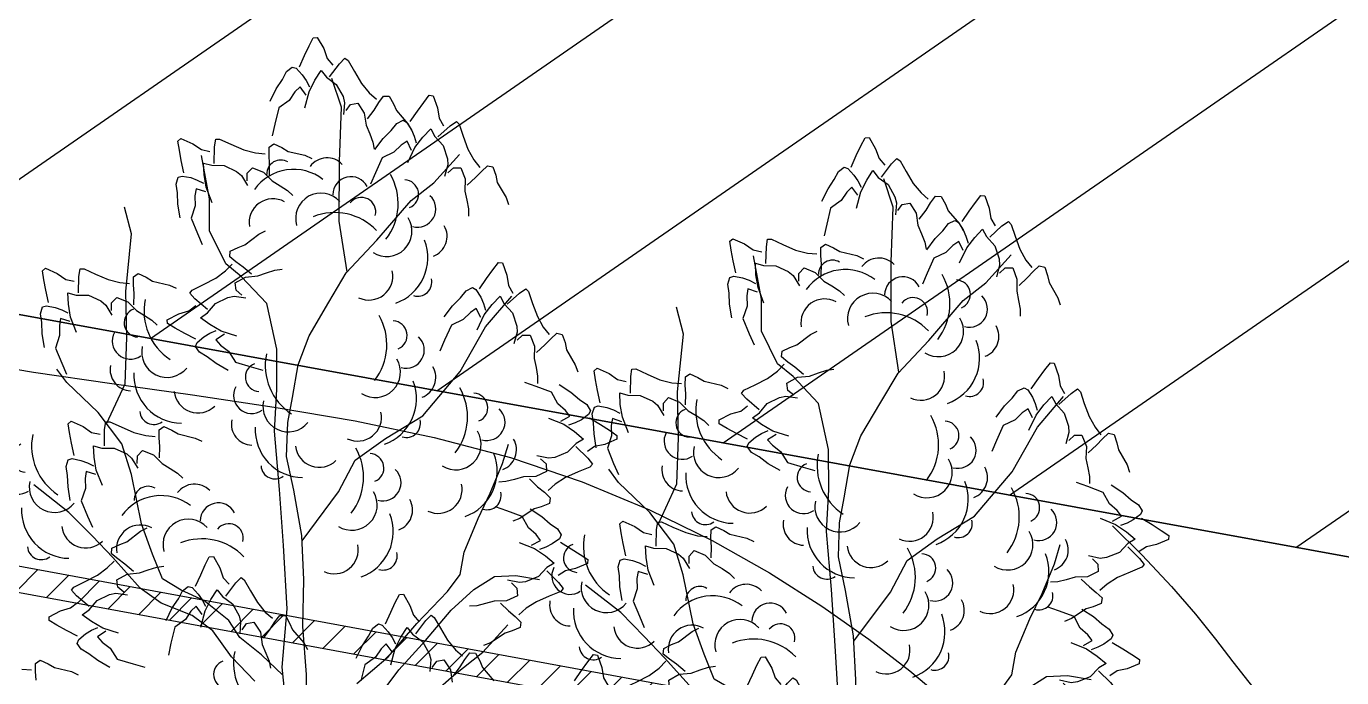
# Model space of a CAD drawing. Extents: x 524954 to 526204, y 9523489 to 9524010.
# Drawn here: x 525942.4 to 525955.18, y 9523759.65 to 9523765.97 of the extents above; entities that cross this region are included whole.
import ezdxf

# ---------------------------------------------------------------- set-up
doc = ezdxf.new("R2010")
doc.units = 0
doc.linetypes.add('ACAD_ISO12W100', pattern=[21, 12, -3, 0, -3, 0, -3])
for name, color, linetype in [('Arbre', 34, 'ACAD_ISO12W100'), ('Bati', 6, 'Continuous'), ('Bati_H', 1, 'Continuous'), ('Cloture', 7, 'Continuous'), ('CN_01_00', 3, 'Continuous'), ('CN_02_00', 4, 'Continuous'), ('Murs', 1, 'Continuous')]:
    doc.layers.add(name, color=color, linetype=linetype)

# ---------------------------------------------------------------- blocks, each defined once
blk = doc.blocks.new('v088')
at = {"linetype": 'Continuous'}
for p, q in [((-0.024, 12.318), (0.016, 12.396)), ((0.016, 12.396), (0.055, 12.4)), ((0.055, 12.4), (0.118, 12.291)), ((-0.069, 12.224), (-0.024, 12.318)), ((0.118, 12.291), (0.152, 12.195)), ((-0.118, 12.113), (-0.069, 12.224)), ((0.152, 12.195), (0.207, 12.131)), ((0.175, 12.015), (0.272, 12.144)), ((0.272, 12.144), (0.324, 12.197)), ((0.324, 12.197), (0.356, 12.175)), ((0.356, 12.175), (0.415, 12.069)), ((-0.283, 11.991), (-0.243, 12.069)), ((-0.243, 12.069), (-0.188, 12.111)), ((-0.188, 12.111), (-0.15, 12.099)), ((-0.15, 12.099), (-0.092, 12.035)), ((-0.092, 12.035), (-0.054, 11.98)), ((0.032, 11.984), (0.092, 12.078)), ((0.092, 12.078), (0.144, 12.013)), ((0.144, 12.013), (0.24, 11.942)), ((0.415, 12.069), (0.484, 11.953)), ((-0.403, 11.78), (-0.344, 11.901)), ((-0.344, 11.901), (-0.283, 11.991)), ((-0.112, 11.918), (-0.162, 11.869)), ((-0.054, 11.839), (-0.112, 11.918)), ((-0.054, 11.98), (-0.022, 11.919)), ((-0.025, 11.872), (0.032, 11.984)), ((0.29, 11.722), (0.197, 12)), ((0.24, 11.942), (0.305, 11.825)), ((0.484, 11.953), (0.56, 11.862)), ((-0.217, 11.788), (-0.32, 11.714)), ((-0.162, 11.869), (-0.217, 11.788)), ((-0.066, 11.715), (-0.025, 11.872)), ((0.305, 11.825), (0.32, 11.765)), ((0.32, 11.765), (0.311, 11.65)), ((0.378, 11.749), (0.45, 11.762)), ((0.45, 11.762), (0.511, 11.664)), ((0.56, 11.862), (0.63, 11.801)), ((0.608, 11.694), (0.653, 11.766)), ((0.653, 11.766), (0.699, 11.829)), ((0.699, 11.829), (0.754, 11.828)), ((0.754, 11.828), (0.796, 11.754)), ((1.027, 11.683), (1.089, 11.768)), ((1.089, 11.768), (1.142, 11.837)), ((1.142, 11.837), (1.181, 11.833)), ((1.181, 11.833), (1.223, 11.714)), ((-0.32, 11.714), (-0.357, 11.558)), ((0.27, 11.193), (0.29, 11.722)), ((0.334, 11.69), (0.378, 11.749)), ((0.511, 11.664), (0.53, 11.547)), ((0.542, 11.608), (0.608, 11.694)), ((0.796, 11.754), (0.824, 11.689)), ((0.824, 11.689), (0.934, 11.561)), ((0.958, 11.583), (1.027, 11.683)), ((1.223, 11.714), (1.239, 11.614)), ((-0.357, 11.558), (-0.382, 11.444)), ((0.53, 11.547), (0.565, 11.463)), ((0.773, 11.494), (0.827, 11.564)), ((0.827, 11.564), (0.889, 11.595)), ((0.889, 11.595), (0.923, 11.575)), ((0.923, 11.575), (0.969, 11.502)), ((0.934, 11.561), (0.97, 11.497)), ((0.969, 11.502), (0.996, 11.441)), ((1.081, 11.429), (1.158, 11.51)), ((1.158, 11.51), (1.196, 11.437)), ((1.227, 11.433), (1.346, 11.541)), ((1.239, 11.614), (1.281, 11.541)), ((1.346, 11.541), (1.408, 11.583)), ((1.408, 11.583), (1.435, 11.556)), ((1.435, 11.556), (1.473, 11.441)), ((-1.299, 11.392), (-1.27, 11.417)), ((-1.285, 11.305), (-1.299, 11.392)), ((-1.27, 11.417), (-1.154, 11.366)), ((-0.943, 11.337), (-0.932, 11.411)), ((-0.932, 11.411), (-0.894, 11.412)), ((-0.894, 11.412), (-0.784, 11.361)), ((0.565, 11.463), (0.596, 11.383)), ((0.596, 11.383), (0.609, 11.315)), ((0.615, 11.31), (0.696, 11.418)), ((0.696, 11.418), (0.773, 11.494)), ((0.927, 11.391), (0.869, 11.352)), ((0.969, 11.302), (0.927, 11.391)), ((0.996, 11.441), (1.016, 11.375)), ((1.004, 11.329), (1.081, 11.429)), ((1.196, 11.437), (1.277, 11.348)), ((1.473, 11.441), (1.519, 11.314)), ((-1.266, 11.203), (-1.285, 11.305)), ((-1.154, 11.366), (-1.07, 11.309)), ((-1.07, 11.309), (-0.988, 11.29)), ((-0.991, 10.831), (-1.069, 11.252)), ((-0.947, 11.176), (-0.943, 11.337)), ((-0.784, 11.361), (-0.66, 11.307)), ((-0.66, 11.307), (-0.544, 11.278)), ((-0.544, 11.278), (-0.452, 11.27)), ((-0.413, 11.333), (-0.367, 11.365)), ((-0.413, 11.254), (-0.413, 11.333)), ((-0.408, 11.17), (-0.413, 11.254)), ((-0.367, 11.365), (-0.29, 11.329)), ((-0.29, 11.329), (-0.229, 11.292)), ((-0.229, 11.292), (-0.065, 11.254)), ((-0.065, 11.254), (0.001, 11.223)), ((0.8, 11.283), (0.685, 11.229)), ((0.869, 11.352), (0.8, 11.283)), ((0.935, 11.183), (1.004, 11.329)), ((1.188, 10.988), (1.437, 11.261)), ((1.277, 11.348), (1.319, 11.221)), ((1.519, 11.314), (1.577, 11.21)), ((-1.241, 11.084), (-1.266, 11.203)), ((-1.05, 11.179), (-0.971, 11.157)), ((-1.044, 11.067), (-1.05, 11.179)), ((-0.971, 11.157), (-0.851, 11.155)), ((-0.851, 11.155), (-0.73, 11.098)), ((-0.626, 11.08), (-0.576, 11.133)), ((-0.576, 11.133), (-0.468, 11.09)), ((-0.41, 11.061), (-0.408, 11.17)), ((0.269, 10.614), (0.27, 11.193)), ((0.685, 11.229), (0.619, 11.083)), ((1.323, 11.16), (1.292, 11.048)), ((1.319, 11.221), (1.323, 11.16)), ((1.323, 11.083), (1.377, 11.133)), ((1.377, 11.133), (1.45, 11.133)), ((1.45, 11.133), (1.492, 11.025)), ((1.577, 11.21), (1.635, 11.137)), ((1.65, 11.098), (1.708, 11.152)), ((1.708, 11.152), (1.762, 11.141)), ((1.762, 11.141), (1.789, 11.06)), ((-1.317, 10.975), (-1.297, 11.041)), ((-1.297, 11.041), (-1.259, 11.053)), ((-1.259, 11.053), (-1.174, 11.037)), ((-1.174, 11.037), (-1.111, 11.014)), ((-1.111, 11.014), (-1.05, 10.983)), ((-1.024, 10.943), (-1.044, 11.067)), ((-0.73, 11.098), (-0.682, 11.059)), ((-0.682, 11.059), (-0.622, 10.96)), ((-0.626, 11.006), (-0.626, 11.08)), ((-0.468, 11.09), (-0.384, 11.005)), ((-0.384, 11.005), (-0.307, 10.958)), ((0.619, 11.083), (0.573, 10.975)), ((1.492, 11.025), (1.489, 10.906)), ((1.512, 10.964), (1.592, 11.037)), ((1.592, 11.037), (1.65, 11.098)), ((1.789, 11.06), (1.804, 10.991)), ((1.804, 10.991), (1.889, 10.844)), ((-1.303, 10.889), (-1.317, 10.975)), ((-1.3, 10.78), (-1.303, 10.889)), ((-1.122, 10.929), (-1.134, 10.861)), ((-1.029, 10.899), (-1.122, 10.929)), ((-0.966, 10.792), (-1.024, 10.943)), ((-0.307, 10.958), (-0.234, 10.911)), ((-0.234, 10.911), (-0.184, 10.864)), ((0.968, 10.816), (1.188, 10.988)), ((1.489, 10.906), (1.508, 10.818)), ((-1.749, 10.491), (-1.817, 10.751)), ((-1.277, 10.647), (-1.3, 10.78)), ((-1.131, 10.763), (-1.171, 10.642)), ((-1.134, 10.861), (-1.131, 10.763)), ((-0.991, 10.52), (-0.991, 10.831)), ((0.634, 10.429), (0.968, 10.816)), ((1.508, 10.818), (1.523, 10.733)), ((1.889, 10.844), (1.912, 10.775)), ((-1.171, 10.642), (-1.109, 10.494)), ((0.345, 10.122), (0.269, 10.614)), ((1.523, 10.733), (1.523, 10.664)), ((-1.806, 9.931), (-1.749, 10.491)), ((-1.109, 10.494), (-1.063, 10.387)), ((-0.835, 10.2), (-0.991, 10.52)), ((-0.648, 10.385), (-0.514, 10.488)), ((-0.514, 10.488), (-0.448, 10.519)), ((-0.791, 10.323), (-0.715, 10.36)), ((-0.715, 10.36), (-0.648, 10.385)), ((0.336, 10.112), (0.634, 10.429)), ((-0.796, 10.268), (-0.791, 10.323)), ((-0.735, 10.218), (-0.796, 10.268)), ((-2.616, 10.132), (-2.587, 10.158)), ((-2.603, 10.046), (-2.616, 10.132)), ((-2.587, 10.158), (-2.471, 10.107)), ((-2.471, 10.107), (-2.388, 10.049)), ((-2.261, 10.077), (-2.249, 10.151)), ((-2.249, 10.151), (-2.211, 10.152)), ((-2.211, 10.152), (-2.101, 10.101)), ((-2.101, 10.101), (-1.977, 10.047)), ((-1.73, 10.074), (-1.685, 10.105)), ((-1.685, 10.105), (-1.608, 10.069)), ((-0.931, 10.06), (-0.836, 10.131)), ((-0.836, 10.131), (-0.771, 10.198)), ((-0.683, 10.078), (-0.835, 10.2)), ((-0.666, 10.169), (-0.735, 10.218)), ((-0.583, 10.098), (-0.666, 10.169)), ((-0.523, 10.083), (-0.438, 10.113)), ((-0.438, 10.113), (-0.356, 10.14)), ((-0.356, 10.14), (-0.287, 10.149)), ((0.168, 9.829), (0.336, 10.112)), ((1.7, 10.058), (1.762, 10.142)), ((1.762, 10.142), (1.816, 10.212)), ((1.816, 10.212), (1.854, 10.208)), ((1.854, 10.208), (1.896, 10.089)), ((-2.583, 9.943), (-2.603, 10.046)), ((-2.388, 10.049), (-2.306, 10.03)), ((-2.264, 9.917), (-2.261, 10.077)), ((-1.977, 10.047), (-1.862, 10.018)), ((-1.862, 10.018), (-1.769, 10.01)), ((-1.731, 9.995), (-1.73, 10.074)), ((-1.725, 9.911), (-1.731, 9.995)), ((-1.608, 10.069), (-1.547, 10.033)), ((-1.547, 10.033), (-1.382, 9.994)), ((-1.382, 9.994), (-1.316, 9.963)), ((-1.161, 9.945), (-1.051, 9.998)), ((-1.051, 9.998), (-0.931, 10.06)), ((-0.743, 10.015), (-0.642, 10.071)), ((-0.734, 9.943), (-0.743, 10.015)), ((-0.435, 9.816), (-0.683, 10.078)), ((-0.642, 10.071), (-0.523, 10.083)), ((1.5, 9.939), (1.562, 9.969)), ((1.562, 9.969), (1.596, 9.95)), ((1.631, 9.958), (1.7, 10.058)), ((1.896, 10.089), (1.912, 9.989)), ((1.912, 9.989), (1.954, 9.915)), ((-2.558, 9.824), (-2.583, 9.943)), ((-2.368, 9.919), (-2.288, 9.897)), ((-2.362, 9.808), (-2.368, 9.919)), ((-2.288, 9.897), (-2.168, 9.895)), ((-2.168, 9.895), (-2.047, 9.839)), ((-1.943, 9.82), (-1.893, 9.873)), ((-1.893, 9.873), (-1.786, 9.83)), ((-1.797, 9.483), (-1.806, 9.931)), ((-1.728, 9.802), (-1.725, 9.911)), ((-1.184, 9.915), (-1.161, 9.945)), ((-1.134, 9.859), (-1.184, 9.915)), ((-1.012, 9.755), (-1.134, 9.859)), ((-0.934, 9.816), (-0.814, 9.874)), ((-0.814, 9.874), (-0.753, 9.886)), ((-0.753, 9.886), (-0.639, 9.87)), ((-0.677, 9.896), (-0.734, 9.943)), ((1.369, 9.792), (1.446, 9.869)), ((1.446, 9.869), (1.5, 9.939)), ((1.596, 9.95), (1.643, 9.877)), ((1.643, 9.877), (1.669, 9.815)), ((1.69, 9.587), (1.945, 9.885)), ((1.754, 9.804), (1.831, 9.885)), ((1.831, 9.885), (1.869, 9.812)), ((1.9, 9.808), (2.019, 9.915)), ((2.019, 9.915), (2.081, 9.958)), ((2.081, 9.958), (2.108, 9.931)), ((2.108, 9.931), (2.146, 9.815)), ((-2.634, 9.715), (-2.614, 9.781)), ((-2.621, 9.629), (-2.634, 9.715)), ((-2.614, 9.781), (-2.576, 9.793)), ((-2.576, 9.793), (-2.492, 9.777)), ((-2.492, 9.777), (-2.428, 9.754)), ((-2.428, 9.754), (-2.368, 9.723)), ((-2.342, 9.683), (-2.362, 9.808)), ((-2.047, 9.839), (-2, 9.799)), ((-2, 9.799), (-1.94, 9.7)), ((-1.944, 9.746), (-1.943, 9.82)), ((-1.786, 9.83), (-1.702, 9.745)), ((-1.702, 9.745), (-1.624, 9.699)), ((-1.402, 9.657), (-1.289, 9.715)), ((-1.289, 9.715), (-1.192, 9.743)), ((-1.192, 9.743), (-1.125, 9.794)), ((-1.079, 9.676), (-1.011, 9.724)), ((-1.011, 9.724), (-0.934, 9.816)), ((-0.339, 9.37), (-0.435, 9.816)), ((-0.025, 9.501), (0.168, 9.829)), ((1.289, 9.685), (1.369, 9.792)), ((1.542, 9.727), (1.473, 9.658)), ((1.6, 9.765), (1.542, 9.727)), ((1.643, 9.677), (1.6, 9.765)), ((1.669, 9.815), (1.689, 9.75)), ((1.677, 9.704), (1.754, 9.804)), ((1.869, 9.812), (1.95, 9.723)), ((1.95, 9.723), (1.993, 9.596)), ((2.146, 9.815), (2.193, 9.689)), ((-2.617, 9.52), (-2.621, 9.629)), ((-2.439, 9.669), (-2.451, 9.601)), ((-2.451, 9.601), (-2.448, 9.503)), ((-2.346, 9.639), (-2.439, 9.669)), ((-2.283, 9.532), (-2.342, 9.683)), ((-1.624, 9.699), (-1.552, 9.652)), ((-1.552, 9.652), (-1.502, 9.604)), ((-1.401, 9.619), (-1.402, 9.657)), ((-1.325, 9.574), (-1.401, 9.619)), ((-0.989, 9.611), (-1.079, 9.676)), ((-0.88, 9.547), (-0.989, 9.611)), ((1.358, 9.604), (1.292, 9.458)), ((1.473, 9.658), (1.358, 9.604)), ((1.444, 9.153), (1.69, 9.587)), ((1.608, 9.558), (1.677, 9.704)), ((1.993, 9.596), (1.996, 9.535)), ((2.193, 9.689), (2.25, 9.585)), ((-2.595, 9.387), (-2.617, 9.52)), ((-2.448, 9.503), (-2.488, 9.382)), ((-1.812, 9.035), (-1.797, 9.483)), ((-1.233, 9.524), (-1.325, 9.574)), ((-1.125, 9.469), (-1.233, 9.524)), ((-1.113, 9.435), (-1.047, 9.49)), ((-1.047, 9.49), (-0.989, 9.525)), ((-0.989, 9.525), (-0.927, 9.553)), ((-0.848, 9.516), (-0.931, 9.463)), ((-0.931, 9.463), (-0.885, 9.411)), ((-0.726, 9.498), (-0.88, 9.547)), ((-0.131, 9.219), (-0.025, 9.501)), ((1.292, 9.458), (1.246, 9.35)), ((1.996, 9.535), (1.966, 9.423)), ((1.996, 9.458), (2.05, 9.508)), ((2.05, 9.508), (2.123, 9.508)), ((2.123, 9.508), (2.166, 9.4)), ((2.25, 9.585), (2.308, 9.512)), ((2.266, 9.412), (2.323, 9.473)), ((2.323, 9.473), (2.381, 9.527)), ((2.381, 9.527), (2.435, 9.515)), ((2.435, 9.515), (2.462, 9.435)), ((-2.488, 9.382), (-2.427, 9.234)), ((-1.128, 9.398), (-1.113, 9.435)), ((-1.089, 9.341), (-1.128, 9.398)), ((-1.014, 9.297), (-1.089, 9.341)), ((-0.885, 9.411), (-0.807, 9.351)), ((-0.807, 9.351), (-0.739, 9.244)), ((-0.337, 8.979), (-0.339, 9.37)), ((2.166, 9.4), (2.162, 9.281)), ((2.185, 9.338), (2.266, 9.412)), ((2.462, 9.435), (2.477, 9.365)), ((2.477, 9.365), (2.562, 9.219)), ((-2.427, 9.234), (-2.38, 9.127)), ((-0.927, 9.231), (-1.014, 9.297)), ((-0.81, 9.165), (-0.927, 9.231)), ((-0.739, 9.244), (-0.586, 9.198)), ((-0.186, 8.901), (-0.131, 9.219)), ((2.162, 9.281), (2.181, 9.192)), ((2.562, 9.219), (2.585, 9.15)), ((-2.378, 9.048), (-2.474, 9.177)), ((-0.586, 9.198), (-0.473, 9.166)), ((1.08, 8.722), (1.444, 9.153)), ((2.181, 9.192), (2.196, 9.108)), ((2.196, 9.108), (2.196, 9.038)), ((-2.074, 8.756), (-2.378, 9.048)), ((-1.992, 8.647), (-1.812, 9.035)), ((-0.36, 8.574), (-0.337, 8.979)), ((2.18, 9.009), (2.07, 9.048)), ((2.33, 8.953), (2.18, 9.009)), ((2.391, 8.841), (2.33, 8.953)), ((2.406, 9.027), (2.519, 8.953)), ((2.519, 8.953), (2.601, 8.881)), ((-0.231, 8.658), (-0.186, 8.901)), ((2.465, 8.776), (2.391, 8.841)), ((2.601, 8.881), (2.673, 8.832)), ((2.673, 8.832), (2.708, 8.773)), ((-1.843, 8.45), (-2.074, 8.756)), ((0.718, 8.503), (1.08, 8.722)), ((2.3, 8.701), (2.45, 8.641)), ((2.421, 8.673), (2.507, 8.721)), ((2.507, 8.721), (2.465, 8.776)), ((2.691, 8.737), (2.621, 8.686)), ((2.708, 8.773), (2.691, 8.737)), ((2.701, 8.703), (2.805, 8.64)), ((-2.366, 8.647), (-2.337, 8.672)), ((-2.353, 8.56), (-2.366, 8.647)), ((-2.337, 8.672), (-2.221, 8.621)), ((-2.221, 8.621), (-2.138, 8.563)), ((-2.138, 8.563), (-2.056, 8.544)), ((-2.014, 8.431), (-2.011, 8.592)), ((-2.011, 8.592), (-1.999, 8.665)), ((-1.999, 8.665), (-1.961, 8.666)), ((-1.961, 8.666), (-1.851, 8.615)), ((-1.851, 8.615), (-1.727, 8.562)), ((-1.481, 8.509), (-1.48, 8.588)), ((-1.48, 8.588), (-1.435, 8.619)), ((-1.435, 8.619), (-1.357, 8.583)), ((-1.357, 8.583), (-1.297, 8.547)), ((-0.311, 8.009), (-0.36, 8.574)), ((-0.243, 8.328), (-0.231, 8.658)), ((2.45, 8.641), (2.555, 8.57)), ((2.561, 8.655), (2.497, 8.632)), ((2.555, 8.57), (2.64, 8.498)), ((2.621, 8.686), (2.561, 8.655)), ((2.805, 8.64), (2.893, 8.584)), ((2.893, 8.584), (2.966, 8.534)), ((-2.333, 8.457), (-2.353, 8.56)), ((-2.308, 8.338), (-2.333, 8.457)), ((-1.75, 8.153), (-1.843, 8.45)), ((-1.727, 8.562), (-1.612, 8.532)), ((-1.612, 8.532), (-1.519, 8.524)), ((-1.475, 8.425), (-1.481, 8.509)), ((-1.297, 8.547), (-1.132, 8.508)), ((-1.132, 8.508), (-1.066, 8.477)), ((0.424, 8.292), (0.718, 8.503)), ((1.855, 8.26), (1.913, 8.447)), ((2.57, 8.455), (2.487, 8.369)), ((2.64, 8.498), (2.57, 8.455)), ((2.848, 8.446), (2.749, 8.424)), ((2.964, 8.496), (2.848, 8.446)), ((2.966, 8.534), (2.964, 8.496)), ((-2.364, 8.296), (-2.326, 8.308)), ((-2.326, 8.308), (-2.242, 8.291)), ((-2.118, 8.433), (-2.038, 8.411)), ((-2.112, 8.322), (-2.118, 8.433)), ((-2.092, 8.197), (-2.112, 8.322)), ((-2.038, 8.411), (-1.918, 8.409)), ((-1.918, 8.409), (-1.797, 8.353)), ((-1.797, 8.353), (-1.75, 8.313)), ((-1.75, 8.313), (-1.69, 8.215)), ((-1.694, 8.261), (-1.693, 8.334)), ((-1.693, 8.334), (-1.643, 8.387)), ((-1.643, 8.387), (-1.536, 8.344)), ((-1.536, 8.344), (-1.452, 8.259)), ((-1.478, 8.316), (-1.475, 8.425)), ((-0.174, 8), (-0.243, 8.328)), ((2.301, 8.311), (2.188, 8.335)), ((2.362, 8.319), (2.301, 8.311)), ((2.487, 8.369), (2.362, 8.319)), ((2.568, 8.425), (2.683, 8.312)), ((2.749, 8.424), (2.679, 8.378)), ((2.683, 8.312), (2.729, 8.254)), ((-2.384, 8.23), (-2.364, 8.296)), ((-2.371, 8.143), (-2.384, 8.23)), ((-2.242, 8.291), (-2.178, 8.268)), ((-2.189, 8.184), (-2.201, 8.115)), ((-2.096, 8.154), (-2.189, 8.184)), ((-2.178, 8.268), (-2.118, 8.237)), ((-2.033, 8.047), (-2.092, 8.197)), ((-1.452, 8.259), (-1.374, 8.213)), ((-1.374, 8.213), (-1.302, 8.166)), ((0.262, 7.984), (0.424, 8.292)), ((1.736, 7.971), (1.855, 8.26)), ((2.282, 8.183), (2.178, 8.134)), ((2.225, 8.306), (2.278, 8.256)), ((2.278, 8.256), (2.282, 8.183)), ((2.591, 8.179), (2.467, 8.125)), ((2.704, 8.225), (2.591, 8.179)), ((2.729, 8.254), (2.704, 8.225)), ((-2.358, 7.786), (-2.7, 8.052)), ((-2.367, 8.034), (-2.371, 8.143)), ((-2.201, 8.115), (-2.198, 8.017)), ((-1.653, 7.676), (-1.75, 8.153)), ((-1.302, 8.166), (-1.252, 8.118)), ((1.888, 8.085), (1.819, 8.08)), ((1.971, 8.105), (1.888, 8.085)), ((2.058, 8.13), (1.971, 8.105)), ((2.178, 8.134), (2.058, 8.13)), ((2.117, 8.111), (2.195, 8.035)), ((2.367, 8.061), (2.298, 7.999)), ((2.467, 8.125), (2.367, 8.061)), ((-2.345, 7.902), (-2.367, 8.034)), ((-2.198, 8.017), (-2.238, 7.897)), ((-0.274, 7.463), (-0.311, 8.009)), ((-0.096, 7.56), (-0.174, 8)), ((-0.093, 7.509), (0.262, 7.984)), ((1.617, 7.726), (1.736, 7.971)), ((2.195, 8.035), (2.261, 7.981)), ((2.261, 7.981), (2.318, 7.927)), ((2.318, 7.927), (2.31, 7.872)), ((-2.238, 7.897), (-2.177, 7.749)), ((1.896, 7.802), (1.786, 7.841)), ((2.046, 7.746), (1.896, 7.802)), ((2.163, 7.821), (2.022, 7.727)), ((2.123, 7.82), (2.235, 7.746)), ((2.231, 7.841), (2.163, 7.821)), ((2.31, 7.872), (2.231, 7.841)), ((-2.129, 7.554), (-2.358, 7.786)), ((-2.177, 7.749), (-2.13, 7.641)), ((-1.547, 7.38), (-1.653, 7.676)), ((1.481, 7.4), (1.617, 7.726)), ((2.022, 7.727), (1.955, 7.7)), ((2.107, 7.634), (2.046, 7.746)), ((2.235, 7.746), (2.317, 7.675)), ((2.317, 7.675), (2.389, 7.625)), ((-1.932, 7.347), (-2.129, 7.554)), ((-1.797, 7.5), (-1.663, 7.603)), ((-1.663, 7.603), (-1.598, 7.634)), ((-0.075, 7.131), (-0.096, 7.56)), ((2.181, 7.57), (2.107, 7.634)), ((2.223, 7.514), (2.181, 7.57)), ((2.389, 7.625), (2.424, 7.566)), ((2.424, 7.566), (2.407, 7.53)), ((-1.945, 7.383), (-1.94, 7.438)), ((-1.94, 7.438), (-1.864, 7.475)), ((-1.864, 7.475), (-1.797, 7.5)), ((-0.237, 6.848), (-0.274, 7.463)), ((2.016, 7.494), (2.166, 7.434)), ((2.137, 7.467), (2.223, 7.514)), ((2.166, 7.434), (2.271, 7.363)), ((2.277, 7.448), (2.213, 7.425)), ((2.337, 7.479), (2.277, 7.448)), ((2.407, 7.53), (2.337, 7.479)), ((2.417, 7.496), (2.521, 7.433)), ((2.521, 7.433), (2.609, 7.377)), ((-1.985, 7.246), (-1.92, 7.313)), ((-1.884, 7.333), (-1.945, 7.383)), ((-1.665, 7.048), (-1.932, 7.347)), ((-1.815, 7.284), (-1.884, 7.333)), ((-1.449, 7.14), (-1.547, 7.38)), ((-1.034, 7.275), (-0.994, 7.353)), ((-0.994, 7.353), (-0.955, 7.356)), ((-0.955, 7.356), (-0.891, 7.247)), ((1.442, 7.181), (1.481, 7.4)), ((2.271, 7.363), (2.357, 7.292)), ((2.357, 7.292), (2.286, 7.249)), ((2.68, 7.289), (2.564, 7.239)), ((2.609, 7.377), (2.682, 7.328)), ((2.682, 7.328), (2.68, 7.289)), ((-2.2, 7.113), (-2.081, 7.175)), ((-2.081, 7.175), (-1.985, 7.246)), ((-1.892, 7.13), (-1.791, 7.186)), ((-1.732, 7.213), (-1.815, 7.284)), ((-1.791, 7.186), (-1.672, 7.198)), ((-1.672, 7.198), (-1.587, 7.228)), ((-1.587, 7.228), (-1.505, 7.255)), ((-1.505, 7.255), (-1.436, 7.264)), ((-1.128, 7.069), (-1.078, 7.18)), ((-1.078, 7.18), (-1.034, 7.275)), ((-0.891, 7.247), (-0.858, 7.151)), ((1.321, 7.017), (1.442, 7.181)), ((1.575, 7.035), (1.778, 7.163)), ((1.778, 7.163), (1.983, 7.174)), ((1.983, 7.174), (2.214, 7.135)), ((2.203, 7.162), (2.079, 7.112)), ((2.286, 7.249), (2.203, 7.162)), ((2.284, 7.218), (2.399, 7.105)), ((2.465, 7.218), (2.395, 7.171)), ((2.564, 7.239), (2.465, 7.218)), ((-2.333, 7.03), (-2.31, 7.06)), ((-2.283, 6.974), (-2.333, 7.03)), ((-2.31, 7.06), (-2.2, 7.113)), ((-1.883, 7.058), (-1.892, 7.13)), ((-1.826, 7.011), (-1.883, 7.058)), ((-1.463, 6.903), (-1.665, 7.048)), ((-1.266, 7.031), (-1.449, 7.14)), ((-1.047, 6.93), (-1.266, 7.031)), ((-1.253, 7.025), (-1.198, 7.067)), ((-1.198, 7.067), (-1.16, 7.055)), ((-1.16, 7.055), (-1.101, 6.992)), ((-0.978, 6.941), (-0.918, 7.034)), ((-0.918, 7.034), (-0.866, 6.97)), ((-0.858, 7.151), (-0.802, 7.088)), ((-0.835, 6.972), (-0.738, 7.1)), ((-0.738, 7.1), (-0.686, 7.153)), ((-0.686, 7.153), (-0.654, 7.131)), ((-0.654, 7.131), (-0.595, 7.025)), ((-0.084, 6.677), (-0.075, 7.131)), ((1.356, 6.837), (1.575, 7.035)), ((2.018, 7.104), (1.904, 7.128)), ((1.941, 7.1), (1.994, 7.049)), ((1.994, 7.049), (1.999, 6.976)), ((2.079, 7.112), (2.018, 7.104)), ((2.399, 7.105), (2.445, 7.047)), ((2.445, 7.047), (2.42, 7.018)), ((-2.342, 6.858), (-2.275, 6.909)), ((-2.161, 6.87), (-2.283, 6.974)), ((-2.161, 6.839), (-2.083, 6.931)), ((-2.083, 6.931), (-1.963, 6.989)), ((-1.963, 6.989), (-1.902, 7.001)), ((-1.902, 7.001), (-1.788, 6.985)), ((-1.162, 6.785), (-1.463, 6.903)), ((-1.354, 6.857), (-1.293, 6.947)), ((-1.293, 6.947), (-1.253, 7.025)), ((-1.101, 6.992), (-1.063, 6.936)), ((-1.063, 6.936), (-1.032, 6.875)), ((-0.806, 6.736), (-1.047, 6.93)), ((-1.035, 6.828), (-0.978, 6.941)), ((-0.866, 6.97), (-0.77, 6.898)), ((-0.595, 7.025), (-0.526, 6.909)), ((-0.526, 6.909), (-0.45, 6.818)), ((0.768, 6.815), (0.813, 6.909)), ((0.813, 6.909), (0.853, 6.987)), ((0.853, 6.987), (0.891, 6.991)), ((0.891, 6.991), (0.955, 6.881)), ((1.023, 6.706), (1.321, 7.017)), ((1.775, 6.923), (1.688, 6.899)), ((1.894, 6.927), (1.775, 6.923)), ((1.834, 6.904), (1.912, 6.828)), ((1.999, 6.976), (1.894, 6.927)), ((2.184, 6.918), (2.084, 6.854)), ((2.307, 6.972), (2.184, 6.918)), ((2.42, 7.018), (2.307, 6.972)), ((-2.551, 6.772), (-2.439, 6.83)), ((-2.439, 6.83), (-2.342, 6.858)), ((-2.228, 6.791), (-2.161, 6.839)), ((-2.138, 6.726), (-2.228, 6.791)), ((-1.413, 6.737), (-1.354, 6.857)), ((-1.172, 6.826), (-1.227, 6.745)), ((-1.122, 6.874), (-1.172, 6.826)), ((-0.96, 6.634), (-1.162, 6.785)), ((-1.064, 6.795), (-1.122, 6.874)), ((-1.076, 6.671), (-1.035, 6.828)), ((-0.77, 6.898), (-0.705, 6.781)), ((-0.705, 6.781), (-0.69, 6.721)), ((-0.45, 6.818), (-0.379, 6.757)), ((-0.357, 6.722), (-0.31, 6.785)), ((-0.31, 6.785), (-0.255, 6.784)), ((-0.287, 6.281), (-0.237, 6.848)), ((-0.255, 6.784), (-0.214, 6.71)), ((0.719, 6.703), (0.768, 6.815)), ((0.955, 6.881), (0.989, 6.786)), ((0.989, 6.786), (1.044, 6.722)), ((1.107, 6.54), (1.356, 6.837)), ((1.108, 6.734), (1.161, 6.787)), ((1.161, 6.787), (1.192, 6.766)), ((1.604, 6.878), (1.535, 6.874)), ((1.688, 6.899), (1.604, 6.878)), ((1.912, 6.828), (1.977, 6.774)), ((1.977, 6.774), (2.034, 6.72)), ((2.084, 6.854), (2.014, 6.792)), ((-2.55, 6.734), (-2.551, 6.772)), ((-2.475, 6.689), (-2.55, 6.734)), ((-2.383, 6.639), (-2.475, 6.689)), ((-2.029, 6.662), (-2.138, 6.726)), ((-2.138, 6.64), (-2.076, 6.668)), ((-1.875, 6.613), (-2.029, 6.662)), ((-1.33, 6.67), (-1.367, 6.514)), ((-1.227, 6.745), (-1.33, 6.67)), ((-0.697, 6.571), (-0.806, 6.736)), ((-0.69, 6.721), (-0.699, 6.606)), ((-0.675, 6.646), (-0.632, 6.705)), ((-0.632, 6.705), (-0.56, 6.719)), ((-0.56, 6.719), (-0.498, 6.621)), ((-0.468, 6.564), (-0.402, 6.651)), ((-0.402, 6.651), (-0.357, 6.722)), ((-0.214, 6.71), (-0.186, 6.645)), ((-0.049, 6.211), (-0.084, 6.677)), ((0.554, 6.582), (0.594, 6.66)), ((0.594, 6.66), (0.649, 6.702)), ((0.649, 6.702), (0.686, 6.689)), ((0.686, 6.689), (0.745, 6.626)), ((0.743, 6.383), (1.023, 6.706)), ((0.868, 6.575), (0.929, 6.669)), ((0.929, 6.669), (0.98, 6.604)), ((1.011, 6.606), (1.108, 6.734)), ((1.192, 6.766), (1.252, 6.66)), ((1.252, 6.66), (1.321, 6.544)), ((1.663, 6.427), (1.906, 6.693)), ((2.026, 6.666), (1.947, 6.634)), ((2.034, 6.72), (2.026, 6.666)), ((-2.274, 6.584), (-2.383, 6.639)), ((-2.277, 6.513), (-2.262, 6.55)), ((-2.262, 6.55), (-2.196, 6.606)), ((-2.196, 6.606), (-2.138, 6.64)), ((-1.998, 6.632), (-2.08, 6.578)), ((-2.08, 6.578), (-2.034, 6.526)), ((-2.034, 6.526), (-1.957, 6.466)), ((-0.78, 6.382), (-0.96, 6.634)), ((-0.488, 6.401), (-0.697, 6.571)), ((-0.498, 6.621), (-0.48, 6.503)), ((-0.186, 6.645), (-0.075, 6.517)), ((0.493, 6.492), (0.554, 6.582)), ((0.745, 6.626), (0.783, 6.571)), ((0.783, 6.571), (0.814, 6.51)), ((0.811, 6.463), (0.868, 6.575)), ((0.846, 6.255), (1.107, 6.54)), ((0.98, 6.604), (1.076, 6.532)), ((1.076, 6.532), (1.141, 6.416)), ((1.321, 6.544), (1.397, 6.452)), ((1.738, 6.52), (1.671, 6.493)), ((1.879, 6.614), (1.738, 6.52)), ((1.947, 6.634), (1.879, 6.614)), ((-2.238, 6.456), (-2.277, 6.513)), ((-2.163, 6.412), (-2.238, 6.456)), ((-2.076, 6.346), (-2.163, 6.412)), ((-1.957, 6.466), (-1.888, 6.359)), ((-1.367, 6.514), (-1.392, 6.4)), ((-0.279, 6.204), (-0.488, 6.401)), ((-0.48, 6.503), (-0.444, 6.419)), ((-0.444, 6.419), (-0.414, 6.339)), ((-0.075, 6.517), (-0.04, 6.453)), ((0.433, 6.371), (0.493, 6.492)), ((0.675, 6.46), (0.62, 6.379)), ((0.724, 6.509), (0.675, 6.46)), ((0.782, 6.43), (0.724, 6.509)), ((0.771, 6.306), (0.811, 6.463)), ((1.141, 6.416), (1.157, 6.356)), ((1.381, 6.204), (1.663, 6.427)), ((1.397, 6.452), (1.467, 6.391)), ((1.489, 6.356), (1.536, 6.42)), ((1.536, 6.42), (1.591, 6.419)), ((1.591, 6.419), (1.633, 6.344)), ((2.685, 6.334), (2.739, 6.404)), ((2.739, 6.404), (2.777, 6.4)), ((2.777, 6.4), (2.82, 6.28)), ((-2.814, 6.263), (-2.721, 6.255)), ((-2.683, 6.24), (-2.682, 6.318)), ((-2.682, 6.318), (-2.637, 6.35)), ((-2.637, 6.35), (-2.56, 6.314)), ((-2.56, 6.314), (-2.499, 6.278)), ((-2.499, 6.278), (-2.334, 6.239)), ((-1.959, 6.28), (-2.076, 6.346)), ((-1.888, 6.359), (-1.735, 6.313)), ((-1.735, 6.313), (-1.622, 6.281)), ((-0.551, 6.145), (-0.78, 6.382)), ((-0.414, 6.339), (-0.401, 6.271)), ((-0.248, 5.902), (-0.287, 6.281)), ((0.438, 6.122), (0.743, 6.383)), ((0.516, 6.305), (0.479, 6.149)), ((0.62, 6.379), (0.516, 6.305)), ((1.157, 6.356), (1.147, 6.241)), ((1.171, 6.28), (1.215, 6.339)), ((1.215, 6.339), (1.286, 6.353)), ((1.286, 6.353), (1.348, 6.255)), ((1.378, 6.198), (1.444, 6.285)), ((1.444, 6.285), (1.489, 6.356)), ((1.633, 6.344), (1.661, 6.279)), ((1.661, 6.279), (1.771, 6.151)), ((2.623, 6.25), (2.685, 6.334)), ((2.82, 6.28), (2.835, 6.18)), ((-2.677, 6.155), (-2.683, 6.24)), ((-2.334, 6.239), (-2.268, 6.208)), ((-0.049, 5.888), (-0.049, 6.211)), ((0.61, 5.939), (0.846, 6.255)), ((1.198, 6.044), (1.381, 6.204)), ((1.348, 6.255), (1.367, 6.137)), ((2.554, 6.15), (2.623, 6.25)), ((2.835, 6.18), (2.877, 6.107))]:
    blk.add_line(p, q, dxfattribs=at)
for centre, major_axis, start_param, end_param in [((-0.176, 10.651), (0.33, 0.33), 0.12682, 1.733702), ((-0.3, 11.072), (0.0964, 0.0964), 0.254619, 2.377018), ((0.15, 11.024), (0.145, 0.145), 6.263619, 7.998733), ((0.383, 10.87), (-0.125, 0.125), 4.396235, 7.060094), ((0.275, 10.786), (0.4, 0.4), 4.836335, 6.022049), ((0.899, 10.876), (0.099, 0.099), 4.31771, 7.031286), ((0.091, 10.641), (0.174, 0.174), 6.236163, 8.918901), ((-0.376, 10.6), (0.164, 0.164), 0.282297, 2.520721), ((0.223, 10.132), (-0.4, 0.4), 4.689978, 5.875693), ((0.483, 10.705), (-0.099, 0.099), 3.680741, 6.394318), ((1.029, 10.733), (-0.125, 0.125), 2.081137, 4.744996), ((0.728, 10.517), (-0.174, 0.174), 1.793126, 4.475865), ((1.111, 10.467), (-0.145, 0.145), 2.713295, 4.448408), ((0.662, 10.258), (-0.33, 0.33), 2.69514, 4.302022), ((0.557, 10.08), (0.164, 0.164), 3.478918, 5.717341), ((1.031, 10.021), (0.0964, 0.0964), 3.62262, 5.745019), ((-1.063, 9.743), (0.4, 0.4), 2.158504, 3.344219), ((-1.682, 9.628), (-0.099, 0.099), -0.421529, 2.292047), ((0.165, 9.415), (0.4, 0.4), 4.836335, 6.022049), ((0.788, 9.505), (-0.099, 0.099), 2.746913, 5.46049), ((-1.76, 9.451), (-0.125, 0.125), 0.293965, 2.957824), ((0.918, 9.363), (0.125, 0.125), 3.651933, 6.315792), ((-1.405, 9.343), (0.174, 0.174), 2.133893, 4.816631), ((-1.753, 9.172), (-0.145, 0.145), 0.590553, 2.325666), ((-0.504, 9.099), (0.099, 0.099), 1.149268, 3.862844), ((0.115, 9.214), (-0.4, 0.4), 0.587708, 1.773422), ((0.617, 9.147), (-0.174, 0.174), 1.793126, 4.475865), ((-1.26, 9.119), (0.33, 0.33), 2.307735, 3.914618), ((1.001, 9.096), (-0.145, 0.145), 2.713295, 4.448408), ((-1.104, 8.984), (0.164, 0.164), 2.463212, 4.701636), ((-0.582, 8.923), (0.125, 0.125), 1.864761, 4.52862), ((0.552, 8.888), (-0.33, 0.33), 2.69514, 4.302022), ((0.949, 8.713), (-0.4, 0.4), 3.265538, 4.451253), ((-0.227, 8.814), (0.174, 0.174), 2.133893, 4.816631), ((1.572, 8.803), (0.099, 0.099), 4.31771, 7.031286), ((-1.534, 8.776), (0.0964, 0.0964), 2.435534, 4.557933), ((0.447, 8.71), (-0.164, 0.164), 1.908121, 4.146545), ((1.702, 8.661), (0.125, 0.125), 3.651933, 6.315792), ((-0.575, 8.644), (0.145, 0.145), 2.161349, 3.896462), ((-0.082, 8.59), (0.33, 0.33), 2.307735, 3.914618), ((0.921, 8.65), (0.0964, 0.0964), 3.62262, 5.745019), ((1.401, 8.445), (0.174, 0.174), 3.363922, 6.046661), ((-2.774, 8.316), (-0.099, 0.099), -0.421529, 2.292047), ((-2.155, 8.43), (0.4, 0.4), 2.158504, 3.344219), ((1.785, 8.394), (-0.145, 0.145), 2.713295, 4.448408), ((0.074, 8.455), (0.164, 0.164), 2.463212, 4.701636), ((-0.061, 8.127), (-0.4, 0.4), 3.265538, 4.451253), ((0.562, 8.217), (0.099, 0.099), 4.31771, 7.031286), ((1.336, 8.186), (-0.33, 0.33), 2.69514, 4.302022), ((-2.851, 8.139), (-0.125, 0.125), 0.293965, 2.957824), ((-0.356, 8.247), (0.0964, 0.0964), 2.435534, 4.557933), ((0.692, 8.074), (-0.125, 0.125), 2.081137, 4.744996), ((-2.497, 8.031), (0.174, 0.174), 2.133893, 4.816631), ((-1.138, 7.855), (-0.145, 0.145), 4.692823, 6.427936), ((1.23, 8.008), (0.164, 0.164), 3.478918, 5.717341), ((-1.464, 7.482), (0.33, 0.33), 0.12682, 1.733702), ((-1.589, 7.903), (0.0964, 0.0964), 0.254619, 2.377018), ((0.391, 7.858), (0.174, 0.174), 3.363922, 6.046661), ((1.705, 7.948), (-0.0964, 0.0964), 2.051824, 4.174223), ((-2.844, 7.86), (-0.145, 0.145), 0.590553, 2.325666), ((-2.352, 7.806), (0.33, 0.33), 2.307735, 3.914618), ((-0.906, 7.701), (0.125, 0.125), 5.967031, 8.63089), ((0.775, 7.808), (-0.145, 0.145), 2.713295, 4.448408), ((-1.664, 7.431), (-0.164, 0.164), -1.288499, 0.949924), ((-1.198, 7.473), (-0.174, 0.174), 4.665366, 7.348105), ((-0.805, 7.536), (-0.099, 0.099), 3.680741, 6.394318), ((0.326, 7.599), (0.33, 0.33), 4.265936, 5.872819), ((-2.195, 7.672), (0.164, 0.164), 2.463212, 4.701636), ((-1.066, 6.963), (-0.4, 0.4), 4.689978, 5.875693), ((-2.625, 7.463), (0.0964, 0.0964), 2.435534, 4.557933), ((0.221, 7.421), (0.164, 0.164), 3.478918, 5.717341), ((0.695, 7.362), (-0.0964, 0.0964), 2.051824, 4.174223), ((-0.193, 6.324), (-0.4, 0.4), 0.587708, 1.773422), ((-0.812, 6.21), (-0.099, 0.099), -0.421529, 2.292047)]:
    blk.add_ellipse(centre, major_axis=major_axis, ratio=1, start_param=start_param, end_param=end_param, dxfattribs=at)

msp = doc.modelspace()

# ---------------------------------------------------------------- hatches: boundary and pattern name
at = {"layer": 'Bati_H'}
h = msp.add_hatch(dxfattribs=at)
h.set_pattern_fill('_U', color=256, scale=2, angle=214.6682, style=0, pattern_type=0)
h.set_pattern_definition([(214.668219253, (0, 0), (1.13764682022, -1.6449193635), [])])
h.paths.add_polyline_path([(525955.46, 9523760.781), (525941.676, 9523763.294), (525944.009, 9523776.091), (525956.042, 9523773.898), (525955.748, 9523772.288), (525957.5, 9523771.968), (525957.5, 9523771.968)])
at = {"layer": 'Murs'}
h = msp.add_hatch(dxfattribs=at)
h.set_pattern_fill('_U', color=256, scale=0.25, angle=45, style=0, pattern_type=0)
h.set_pattern_definition([(45, (0, 0), (-0.1767766952966, 0.1767766952966), [])])
h.paths.add_polyline_path([(525943.497, 9523786.499), (525939.15, 9523761.062), (525959.522, 9523757.313), (525960.624, 9523764.431), (525961.465, 9523772.198), (525963.029, 9523784.147)])
h.paths.add_polyline_path([(525943.703, 9523786.222), (525939.438, 9523761.264), (525959.315, 9523757.605), (525960.376, 9523764.463), (525961.217, 9523772.228), (525962.748, 9523783.929)], flags=0)

# ---------------------------------------------------------------- linework, layer by layer
at = {"layer": 'Bati', "flags": 128}
msp.add_lwpolyline([(525955.46, 9523760.781), (525941.676, 9523763.294), (525944.009, 9523776.091), (525956.042, 9523773.898), (525955.748, 9523772.288), (525957.5, 9523771.968), (525957.5, 9523771.968)], close=True, dxfattribs=at)
at = {"layer": 'Cloture', "flags": 128}
for points in [[(525943.497, 9523786.499), (525939.15, 9523761.062), (525959.522, 9523757.313), (525960.624, 9523764.431), (525961.465, 9523772.198), (525963.029, 9523784.147)], [(525943.703, 9523786.222), (525939.438, 9523761.264), (525959.315, 9523757.605), (525960.376, 9523764.463), (525961.217, 9523772.228), (525962.748, 9523783.929)]]:
    msp.add_lwpolyline(points, close=True, dxfattribs=at)
msp.add_lwpolyline([(525956.042, 9523773.898), (525944.009, 9523776.091), (525941.676, 9523763.294), (525955.46, 9523760.781), (525957.5, 9523771.968), (525955.748, 9523772.288), (525956.042, 9523773.898)], dxfattribs=at)
at = {"layer": 'CN_01_00', "elevation": 293, "flags": 128}
msp.add_lwpolyline([(525952.958, 9523761.121), (525953.247, 9523760.837), (525953.53, 9523760.534), (525953.763, 9523760.263), (525953.958, 9523760.02), (525954.127, 9523759.801), (525954.281, 9523759.603), (525954.433, 9523759.42), (525954.592, 9523759.25), (525954.756, 9523759.088), (525954.921, 9523758.93), (525955.082, 9523758.773), (525955.235, 9523758.613)], dxfattribs=at)
at = {"layer": 'CN_02_00', "elevation": 292, "flags": 128}
msp.add_lwpolyline([(525941.747, 9523762.739), (525942.475, 9523762.616), (525943.237, 9523762.503), (525944.02, 9523762.393), (525944.812, 9523762.275), (525945.599, 9523762.141), (525946.369, 9523761.981), (525947.109, 9523761.786), (525947.807, 9523761.549), (525948.461, 9523761.276), (525949.068, 9523760.978), (525949.627, 9523760.664), (525950.134, 9523760.342), (525950.589, 9523760.022), (525950.989, 9523759.714), (525951.333, 9523759.426)], dxfattribs=at)

# ---------------------------------------------------------------- block references
at = {"layer": 'Arbre'}
for p in [(525945.177, 9523753.467), (525950.538, 9523752.494)]:
    msp.add_blockref('v088', p, dxfattribs=at)

doc.saveas('drawing.dxf')
